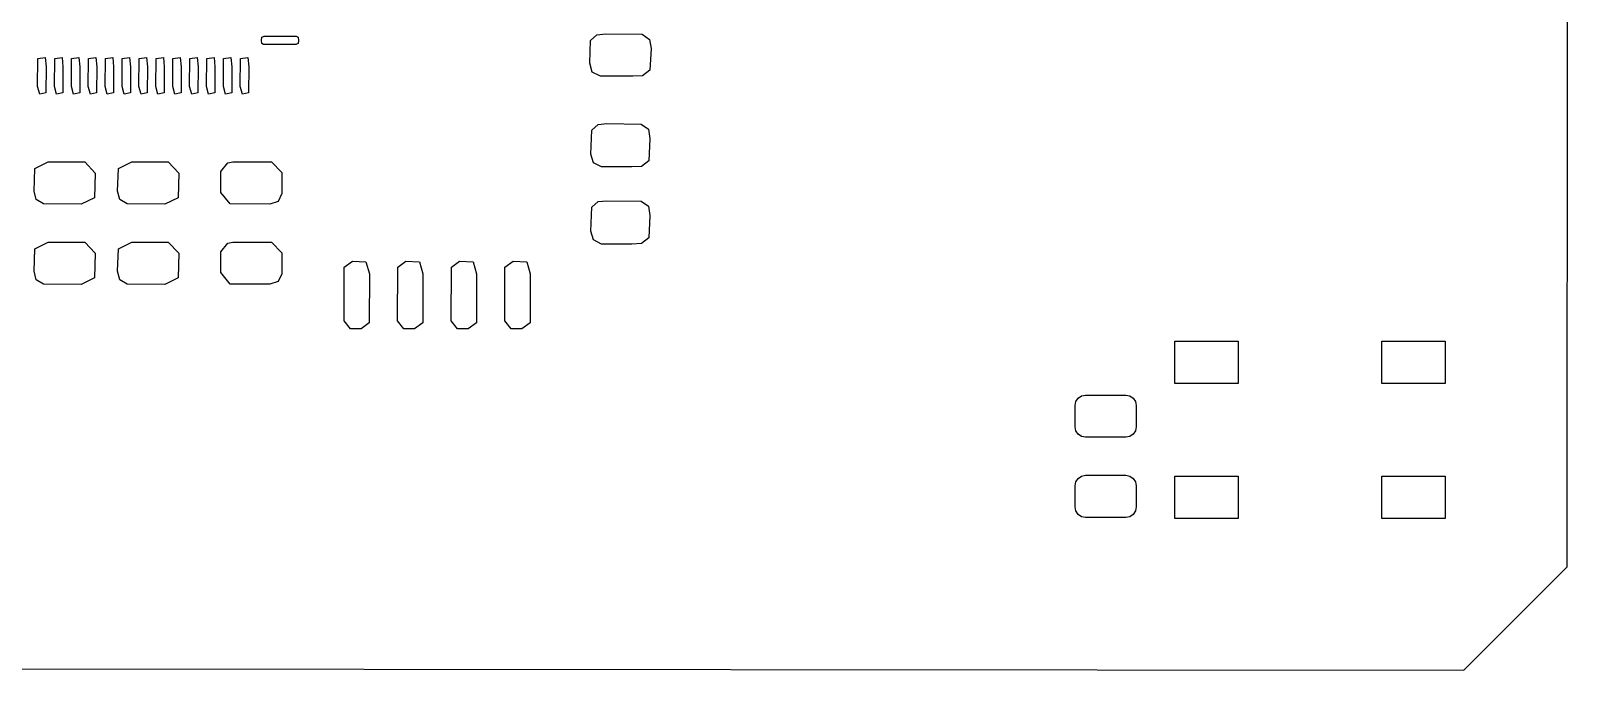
# Model space of a CAD drawing. Extents: x 0 to 68.9, y 0 to 37.5.
# Drawn here: x 32.5 to 68.9, y -0.04 to 15.1 of the extents above; entities that cross this region are included whole.
import ezdxf

# ---------------------------------------------------------------- set-up
doc = ezdxf.new("R2010")
doc.units = 0

msp = doc.modelspace()

# ---------------------------------------------------------------- linework, layer by layer
at = {"layer": 'Layer 1'}
for p, q in [((68.8787, 2.40997), (68.9037, 35.05997)), ((37.9611, 14.87965), (37.96801, 14.951371)), ((37.96801, 14.951371), (38.02411, 14.9776)), ((38.02411, 14.9776), (38.7861, 14.9776)), ((38.7861, 14.9776), (38.82972, 14.950587)), ((38.82972, 14.950587), (38.8361, 14.87555)), ((45.75513, 14.873271), (45.905429, 15.008181)), ((45.905429, 15.008181), (46.11314, 15.0276)), ((46.11314, 15.0276), (46.97763, 15.019339)), ((46.97763, 15.019339), (47.150074, 14.896312)), ((37.96749, 14.80461), (37.9611, 14.87965)), ((38.0111, 14.7776), (37.96749, 14.80461)), ((38.77309, 14.7776), (38.0111, 14.7776)), ((38.0111, 14.7776), (38.0111, 14.7776)), ((38.82919, 14.803828), (38.77309, 14.7776)), ((38.8361, 14.87555), (38.82919, 14.803828)), ((45.7361, 14.334061), (45.75513, 14.873271)), ((47.150074, 14.896312), (47.1861, 14.678793)), ((47.1861, 14.678793), (47.15923, 14.170192)), ((32.6611, 13.78462), (32.66491, 14.446734)), ((32.66491, 14.446734), (32.83938, 14.467684)), ((32.83938, 14.467684), (32.8611, 14.251574)), ((32.8611, 14.251574), (32.85729, 13.633466)), ((33.0611, 13.78462), (33.06491, 14.446734)), ((33.06491, 14.446734), (33.23938, 14.467684)), ((33.23938, 14.467684), (33.2611, 14.251574)), ((33.2611, 14.251574), (33.25729, 13.633466)), ((33.4611, 13.78462), (33.46491, 14.446734)), ((33.46491, 14.446734), (33.63938, 14.467684)), ((33.63938, 14.467684), (33.6611, 14.251574)), ((33.6611, 14.251574), (33.65729, 13.633466)), ((33.8611, 13.78462), (33.86491, 14.446734)), ((33.86491, 14.446734), (34.03938, 14.467684)), ((34.03938, 14.467684), (34.0611, 14.251574)), ((34.0611, 14.251574), (34.05729, 13.633466)), ((34.2611, 13.78462), (34.26491, 14.446734)), ((34.26491, 14.446734), (34.43938, 14.467684)), ((34.43938, 14.467684), (34.4611, 14.251574)), ((34.4611, 14.251574), (34.45729, 13.633466)), ((34.6611, 13.78462), (34.66491, 14.446734)), ((34.66491, 14.446734), (34.83938, 14.467684)), ((34.83938, 14.467684), (34.8611, 14.251574)), ((34.8611, 14.251574), (34.85729, 13.633466)), ((35.0611, 13.78462), (35.06491, 14.446734)), ((35.06491, 14.446734), (35.23938, 14.467684)), ((35.23938, 14.467684), (35.2611, 14.251574)), ((35.2611, 14.251574), (35.25729, 13.633466)), ((35.4611, 13.78462), (35.46491, 14.446734)), ((35.46491, 14.446734), (35.63938, 14.467684)), ((35.63938, 14.467684), (35.6611, 14.251574)), ((35.6611, 14.251574), (35.65729, 13.633466)), ((35.8611, 13.78462), (35.86491, 14.446734)), ((35.86491, 14.446734), (36.03938, 14.467684)), ((36.03938, 14.467684), (36.0611, 14.251574)), ((36.0611, 14.251574), (36.05729, 13.633466)), ((36.2611, 13.78462), (36.26491, 14.446734)), ((36.26491, 14.446734), (36.43938, 14.467684)), ((36.43938, 14.467684), (36.4611, 14.251574)), ((36.4611, 14.251574), (36.45729, 13.633466)), ((36.6611, 13.78462), (36.66491, 14.446734)), ((36.66491, 14.446734), (36.83938, 14.467684)), ((36.83938, 14.467684), (36.8611, 14.251574)), ((36.8611, 14.251574), (36.85729, 13.633466)), ((37.0611, 13.78462), (37.06491, 14.446734)), ((37.06491, 14.446734), (37.23938, 14.467684)), ((37.23938, 14.467684), (37.2611, 14.251574)), ((37.2611, 14.251574), (37.25729, 13.633466)), ((37.4611, 13.78462), (37.46491, 14.446734)), ((37.46491, 14.446734), (37.63938, 14.467684)), ((37.63938, 14.467684), (37.6611, 14.251574)), ((37.6611, 14.251574), (37.65729, 13.633466)), ((45.794538, 14.124848), (45.7361, 14.334061)), ((45.9861, 14.0276), (45.794538, 14.124848)), ((46.7526, 14.0276), (45.9861, 14.0276)), ((45.9861, 14.0276), (45.9861, 14.0276)), ((46.983841, 14.037864), (46.7526, 14.0276)), ((47.15923, 14.170192), (46.983841, 14.037864)), ((32.7111, 13.6026), (32.6611, 13.78462)), ((32.85729, 13.633466), (32.7111, 13.6026)), ((32.7111, 13.6026), (32.7111, 13.6026)), ((33.1111, 13.6026), (33.0611, 13.78462)), ((33.25729, 13.633466), (33.1111, 13.6026)), ((33.1111, 13.6026), (33.1111, 13.6026)), ((33.5111, 13.6026), (33.4611, 13.78462)), ((33.65729, 13.633466), (33.5111, 13.6026)), ((33.5111, 13.6026), (33.5111, 13.6026)), ((33.9111, 13.6026), (33.8611, 13.78462)), ((34.05729, 13.633466), (33.9111, 13.6026)), ((33.9111, 13.6026), (33.9111, 13.6026)), ((34.3111, 13.6026), (34.2611, 13.78462)), ((34.45729, 13.633466), (34.3111, 13.6026)), ((34.3111, 13.6026), (34.3111, 13.6026)), ((34.7111, 13.6026), (34.6611, 13.78462)), ((34.85729, 13.633466), (34.7111, 13.6026)), ((34.7111, 13.6026), (34.7111, 13.6026)), ((35.1111, 13.6026), (35.0611, 13.78462)), ((35.25729, 13.633466), (35.1111, 13.6026)), ((35.1111, 13.6026), (35.1111, 13.6026)), ((35.5111, 13.6026), (35.4611, 13.78462)), ((35.65729, 13.633466), (35.5111, 13.6026)), ((35.5111, 13.6026), (35.5111, 13.6026)), ((35.9111, 13.6026), (35.8611, 13.78462)), ((36.05729, 13.633466), (35.9111, 13.6026)), ((35.9111, 13.6026), (35.9111, 13.6026)), ((36.3111, 13.6026), (36.2611, 13.78462)), ((36.45729, 13.633466), (36.3111, 13.6026)), ((36.3111, 13.6026), (36.3111, 13.6026)), ((36.7111, 13.6026), (36.6611, 13.78462)), ((36.85729, 13.633466), (36.7111, 13.6026)), ((36.7111, 13.6026), (36.7111, 13.6026)), ((37.1111, 13.6026), (37.0611, 13.78462)), ((37.25729, 13.633466), (37.1111, 13.6026)), ((37.1111, 13.6026), (37.1111, 13.6026)), ((37.5111, 13.6026), (37.4611, 13.78462)), ((37.65729, 13.633466), (37.5111, 13.6026)), ((37.5111, 13.6026), (37.5111, 13.6026)), ((45.7611, 12.184061), (45.78013, 12.748271)), ((45.78013, 12.748271), (45.930429, 12.883181)), ((45.930429, 12.883181), (46.13814, 12.9026)), ((46.13814, 12.9026), (46.95263, 12.894339)), ((46.95263, 12.894339), (47.125074, 12.771311)), ((47.125074, 12.771311), (47.1611, 12.553793)), ((47.1611, 12.553793), (47.13423, 12.020192)), ((45.819537, 11.974848), (45.7611, 12.184061)), ((47.13423, 12.020192), (46.958841, 11.887864)), ((32.5763, 11.307239), (32.59533, 11.841171)), ((32.59533, 11.841171), (32.91273, 11.9955)), ((32.91273, 11.9955), (33.7763, 11.9955)), ((33.7763, 11.9955), (34.0263, 11.733152)), ((33.7763, 11.9955), (33.7763, 11.9955)), ((34.0263, 11.733152), (34.00727, 11.149829)), ((34.5562, 11.307239), (34.57523, 11.841171)), ((34.57523, 11.841171), (34.89263, 11.9955)), ((34.89263, 11.9955), (35.7562, 11.9955)), ((35.7562, 11.9955), (36.0062, 11.733152)), ((35.7562, 11.9955), (35.7562, 11.9955)), ((36.0062, 11.733152), (35.98717, 11.149829)), ((36.99651, 11.275935), (37.00047, 11.769411)), ((37.00047, 11.769411), (37.165536, 11.976131)), ((37.165536, 11.976131), (37.28189, 11.997727)), ((37.28189, 11.997727), (38.1961, 11.9979)), ((38.1961, 11.9979), (38.44412, 11.742196)), ((38.1961, 11.9979), (38.1961, 11.9979)), ((38.44412, 11.742196), (38.44396, 11.246654)), ((46.0111, 11.8776), (45.819537, 11.974848)), ((46.7276, 11.8776), (46.0111, 11.8776)), ((46.0111, 11.8776), (46.0111, 11.8776)), ((46.958841, 11.887864), (46.7276, 11.8776)), ((32.625781, 11.104073), (32.5763, 11.307239)), ((34.605681, 11.104073), (34.5562, 11.307239)), ((32.80208, 11.000318), (32.625781, 11.104073)), ((33.68987, 10.9955), (32.80208, 11.000318)), ((34.00727, 11.149829), (33.68987, 10.9955)), ((34.78198, 11.000318), (34.605681, 11.104073)), ((35.66977, 10.9955), (34.78198, 11.000318)), ((35.98717, 11.149829), (35.66977, 10.9955)), ((37.22022, 11.002385), (36.99651, 11.275935)), ((38.16032, 10.998073), (37.22022, 11.002385)), ((38.356526, 11.061952), (38.16032, 10.998073)), ((38.44396, 11.246654), (38.356526, 11.061952)), ((45.7611, 10.359061), (45.78013, 10.923271)), ((45.78013, 10.923271), (45.930429, 11.058181)), ((45.930429, 11.058181), (46.13814, 11.0776)), ((46.13814, 11.0776), (46.95263, 11.069339)), ((46.95263, 11.069339), (47.125074, 10.946312)), ((47.125074, 10.946312), (47.1611, 10.728793)), ((47.1611, 10.728793), (47.13423, 10.195192)), ((45.819537, 10.149848), (45.7611, 10.359061)), ((47.13423, 10.195192), (46.958841, 10.062864)), ((32.5763, 9.407239), (32.59533, 9.941171)), ((32.59533, 9.941171), (32.91273, 10.0955)), ((32.91273, 10.0955), (33.7763, 10.0955)), ((33.7763, 10.0955), (34.0263, 9.833152)), ((33.7763, 10.0955), (33.7763, 10.0955)), ((34.0263, 9.833152), (34.00727, 9.249829)), ((34.5562, 9.407239), (34.57523, 9.941171)), ((34.57523, 9.941171), (34.89263, 10.0955)), ((34.89263, 10.0955), (35.7562, 10.0955)), ((35.7562, 10.0955), (36.0062, 9.833152)), ((35.7562, 10.0955), (35.7562, 10.0955)), ((36.0062, 9.833152), (35.98717, 9.249829)), ((36.99651, 9.375935), (37.00047, 9.869411)), ((37.00047, 9.869411), (37.165536, 10.076131)), ((37.165536, 10.076131), (37.28189, 10.097727)), ((37.28189, 10.097727), (38.1961, 10.0979)), ((38.1961, 10.0979), (38.44412, 9.842196)), ((38.1961, 10.0979), (38.1961, 10.0979)), ((38.44412, 9.842196), (38.44396, 9.346654)), ((46.0111, 10.0526), (45.819537, 10.149848)), ((46.7276, 10.0526), (46.0111, 10.0526)), ((46.0111, 10.0526), (46.0111, 10.0526)), ((46.958841, 10.062864), (46.7276, 10.0526)), ((39.9161, 8.233192), (39.91794, 9.504662)), ((39.91794, 9.504662), (40.11335, 9.645393)), ((40.11335, 9.645393), (40.43136, 9.628725)), ((40.43136, 9.628725), (40.5161, 9.344187)), ((41.1861, 8.233192), (41.18794, 9.504662)), ((41.18794, 9.504662), (41.38335, 9.645393)), ((41.38335, 9.645393), (41.70136, 9.628725)), ((41.70136, 9.628725), (41.7861, 9.344187)), ((42.4561, 8.233192), (42.45794, 9.504662)), ((42.45794, 9.504662), (42.65335, 9.645393)), ((42.65335, 9.645393), (42.97136, 9.628725)), ((42.97136, 9.628725), (43.0561, 9.344187)), ((43.7261, 8.233192), (43.72794, 9.504662)), ((43.72794, 9.504662), (43.92335, 9.645393)), ((43.92335, 9.645393), (44.24136, 9.628725)), ((44.24136, 9.628725), (44.3261, 9.344187)), ((32.625781, 9.204073), (32.5763, 9.407239)), ((32.80208, 9.100318), (32.625781, 9.204073)), ((34.00727, 9.249829), (33.68987, 9.0955)), ((34.605681, 9.204073), (34.5562, 9.407239)), ((34.78198, 9.100318), (34.605681, 9.204073)), ((35.98717, 9.249829), (35.66977, 9.0955)), ((37.22022, 9.102385), (36.99651, 9.375935)), ((38.16032, 9.098073), (37.22022, 9.102385)), ((38.356526, 9.161952), (38.16032, 9.098073)), ((38.44396, 9.346654), (38.356526, 9.161952)), ((40.5161, 9.344187), (40.51426, 8.186127)), ((41.7861, 9.344187), (41.78426, 8.186127)), ((43.0561, 9.344187), (43.05426, 8.186127)), ((44.3261, 9.344187), (44.32426, 8.186127)), ((33.68987, 9.0955), (32.80208, 9.100318)), ((35.66977, 9.0955), (34.78198, 9.100318)), ((40.0661, 8.04539), (39.9161, 8.233192)), ((40.31885, 8.045396), (40.0661, 8.045396)), ((40.0661, 8.045396), (40.0661, 8.04539)), ((40.51426, 8.186127), (40.31885, 8.045396)), ((41.3361, 8.04539), (41.1861, 8.233192)), ((41.58885, 8.045396), (41.3361, 8.045396)), ((41.3361, 8.045396), (41.3361, 8.04539)), ((41.78426, 8.186127), (41.58885, 8.045396)), ((42.6061, 8.04539), (42.4561, 8.233192)), ((42.85885, 8.045396), (42.6061, 8.045396)), ((42.6061, 8.045396), (42.6061, 8.04539)), ((43.05426, 8.186127), (42.85885, 8.045396)), ((43.8761, 8.04539), (43.7261, 8.233192)), ((44.12885, 8.045396), (43.8761, 8.045396)), ((43.8761, 8.045396), (43.8761, 8.04539)), ((44.32426, 8.186127), (44.12885, 8.045396)), ((59.5861, 6.75256), (59.5861, 7.75256)), ((59.5861, 7.75256), (61.0861, 7.75256)), ((61.0861, 7.75256), (61.0861, 6.75256)), ((64.4861, 6.75256), (64.4861, 7.75256)), ((64.4861, 7.75256), (65.9861, 7.75256)), ((65.9861, 7.75256), (65.9861, 6.75256)), ((61.0861, 6.75256), (59.5861, 6.75256)), ((65.9861, 6.75256), (64.4861, 6.75256)), ((57.2261, 6.22756), (57.24513, 6.323231)), ((57.2261, 5.72756), (57.2261, 6.22756)), ((57.24513, 6.323231), (57.29932, 6.404337)), ((57.29932, 6.404337), (57.38043, 6.45853)), ((57.38043, 6.45853), (57.4761, 6.47756)), ((57.4761, 6.47756), (58.4261, 6.47756)), ((58.4261, 6.47756), (58.52177, 6.45853)), ((58.52177, 6.45853), (58.60288, 6.404337)), ((58.60288, 6.404337), (58.65707, 6.323231)), ((58.65707, 6.323231), (58.6761, 6.22756)), ((58.6761, 6.22756), (58.6761, 5.72756)), ((57.24513, 5.631889), (57.2261, 5.72756)), ((57.29932, 5.550783), (57.24513, 5.631889)), ((57.38043, 5.49659), (57.29932, 5.550783)), ((57.4761, 5.47756), (57.38043, 5.49659)), ((58.4261, 5.47756), (57.4761, 5.47756)), ((58.52177, 5.49659), (58.4261, 5.47756)), ((58.60288, 5.550783), (58.52177, 5.49659)), ((58.65707, 5.631889), (58.60288, 5.550783)), ((58.6761, 5.72756), (58.65707, 5.631889)), ((57.2261, 4.32756), (57.24513, 4.423231)), ((57.24513, 4.423231), (57.29932, 4.504337)), ((57.29932, 4.504337), (57.38043, 4.55853)), ((57.38043, 4.55853), (57.4761, 4.57756)), ((57.4761, 4.57756), (58.4261, 4.57756)), ((58.4261, 4.57756), (58.52177, 4.55853)), ((58.52177, 4.55853), (58.60288, 4.504337)), ((58.60288, 4.504337), (58.65707, 4.423231)), ((58.65707, 4.423231), (58.6761, 4.32756)), ((59.5861, 3.55256), (59.5861, 4.55256)), ((59.5861, 4.55256), (61.0861, 4.55256)), ((61.0861, 4.55256), (61.0861, 3.55256)), ((64.4861, 3.55256), (64.4861, 4.55256)), ((64.4861, 4.55256), (65.9861, 4.55256)), ((65.9861, 4.55256), (65.9861, 3.55256)), ((57.2261, 3.82756), (57.2261, 4.32756)), ((58.6761, 4.32756), (58.6761, 3.82756)), ((57.24513, 3.731889), (57.2261, 3.82756)), ((57.29932, 3.650783), (57.24513, 3.731889)), ((57.38043, 3.59659), (57.29932, 3.650783)), ((58.60288, 3.650783), (58.52177, 3.59659)), ((58.65707, 3.731889), (58.60288, 3.650783)), ((58.6761, 3.82756), (58.65707, 3.731889)), ((57.4761, 3.57756), (57.38043, 3.59659)), ((58.4261, 3.57756), (57.4761, 3.57756)), ((58.52177, 3.59659), (58.4261, 3.57756)), ((61.0861, 3.55256), (59.5861, 3.55256)), ((65.9861, 3.55256), (64.4861, 3.55256)), ((68.8787, 2.40997), (66.4287, -0.04003)), ((2.41113, 0.027562), (66.42873, -0.040026))]:
    msp.add_line(p, q, dxfattribs=at)

doc.saveas('drawing.dxf')
